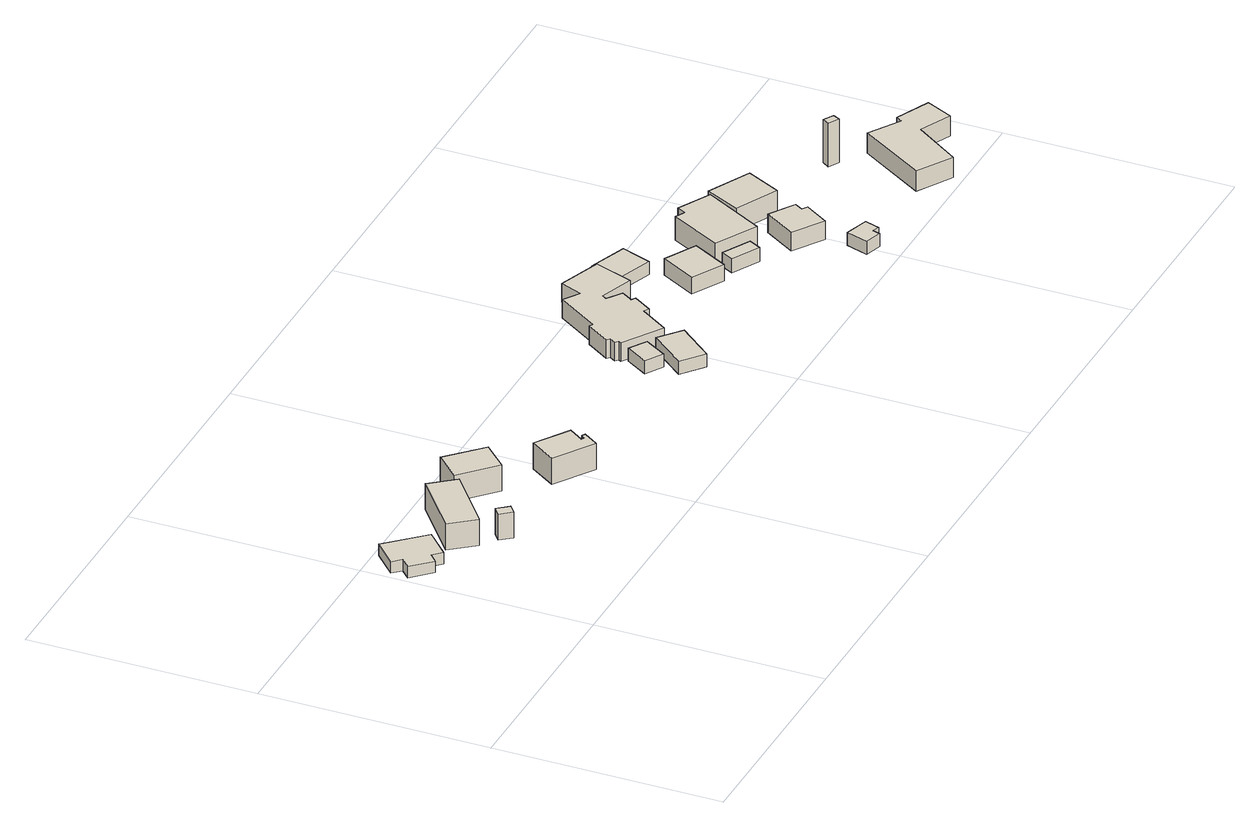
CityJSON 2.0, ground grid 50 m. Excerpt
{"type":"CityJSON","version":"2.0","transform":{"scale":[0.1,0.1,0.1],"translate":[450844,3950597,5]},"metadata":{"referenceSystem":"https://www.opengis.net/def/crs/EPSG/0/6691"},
"CityObjects":{
"building1":{"type":"Building","attributes":{"Height.highReference":"highestRoofEdge","Height.lowReference":"lowestGroundPoint","Height.status":"measured","measuredHeight":3.7,"class":"3001","usage":"461","storeysAboveGround":9999,"BuildingDetailAttribute.buildingRoofEdgeArea":93.1,"BuildingDetailAttribute.urbanPlanType":"21","BuildingDetailAttribute.districtsAndZonesType":"0","BuildingDetailAttribute.landUseType":"211","BuildingDetailAttribute.specifiedBuildingCoverageRate":-9999,"BuildingDetailAttribute.specifiedFloorAreaRate":-9999,"BuildingDetailAttribute.surveyYear":"0001-01-01","BuildingIDAttribute.prefecture":"12","BuildingIDAttribute.city":"12347"},"geometry":[{"type":"Solid","lod":"1","boundaries":[[[[0,1,2,3,4,5,6,7]],[[6,8,9,7]],[[5,10,8,6]],[[4,11,10,5]],[[3,12,11,4]],[[2,13,12,3]],[[1,14,13,2]],[[0,15,14,1]],[[7,9,15,0]],[[8,10,11,12,13,14,15,9]]]]}]},
"building2":{"type":"Building","attributes":{"Height.highReference":"highestRoofEdge","Height.lowReference":"lowestGroundPoint","Height.status":"measured","measuredHeight":-9999,"class":"3001","usage":"461","storeysAboveGround":9999,"BuildingDetailAttribute.buildingRoofEdgeArea":7.3,"BuildingDetailAttribute.urbanPlanType":"21","BuildingDetailAttribute.districtsAndZonesType":"0","BuildingDetailAttribute.landUseType":"211","BuildingDetailAttribute.specifiedBuildingCoverageRate":-9999,"BuildingDetailAttribute.specifiedFloorAreaRate":-9999,"BuildingDetailAttribute.surveyYear":"0001-01-01","BuildingIDAttribute.prefecture":"12","BuildingIDAttribute.city":"12347"},"geometry":[{"type":"Solid","lod":"1","boundaries":[[[[16,17,18,19]],[[18,20,21,19]],[[17,22,20,18]],[[16,23,22,17]],[[19,21,23,16]],[[20,22,23,21]]]]}]},
"building3":{"type":"Building","attributes":{"Height.highReference":"highestRoofEdge","Height.lowReference":"lowestGroundPoint","Height.status":"measured","measuredHeight":-9999,"class":"3001","usage":"461","storeysAboveGround":9999,"BuildingDetailAttribute.buildingRoofEdgeArea":107.1,"BuildingDetailAttribute.urbanPlanType":"21","BuildingDetailAttribute.districtsAndZonesType":"0","BuildingDetailAttribute.landUseType":"211","BuildingDetailAttribute.specifiedBuildingCoverageRate":-9999,"BuildingDetailAttribute.specifiedFloorAreaRate":-9999,"BuildingDetailAttribute.surveyYear":"0001-01-01","BuildingIDAttribute.prefecture":"12","BuildingIDAttribute.city":"12347"},"geometry":[{"type":"Solid","lod":"1","boundaries":[[[[24,25,26,27]],[[26,28,29,27]],[[25,30,28,26]],[[24,31,30,25]],[[27,29,31,24]],[[28,30,31,29]]]]}]},
"building4":{"type":"Building","attributes":{"Height.highReference":"highestRoofEdge","Height.lowReference":"lowestGroundPoint","Height.status":"measured","measuredHeight":-9999,"class":"3001","usage":"461","storeysAboveGround":9999,"BuildingDetailAttribute.buildingRoofEdgeArea":74.1,"BuildingDetailAttribute.urbanPlanType":"21","BuildingDetailAttribute.districtsAndZonesType":"0","BuildingDetailAttribute.landUseType":"211","BuildingDetailAttribute.specifiedBuildingCoverageRate":-9999,"BuildingDetailAttribute.specifiedFloorAreaRate":-9999,"BuildingDetailAttribute.surveyYear":"0001-01-01","BuildingIDAttribute.prefecture":"12","BuildingIDAttribute.city":"12347"},"geometry":[{"type":"Solid","lod":"1","boundaries":[[[[32,33,34,35]],[[34,36,37,35]],[[33,38,36,34]],[[32,39,38,33]],[[35,37,39,32]],[[36,38,39,37]]]]}]},
"building5":{"type":"Building","attributes":{"Height.highReference":"highestRoofEdge","Height.lowReference":"lowestGroundPoint","Height.status":"measured","measuredHeight":-9999,"class":"3001","usage":"461","storeysAboveGround":9999,"BuildingDetailAttribute.buildingRoofEdgeArea":66.2,"BuildingDetailAttribute.urbanPlanType":"21","BuildingDetailAttribute.districtsAndZonesType":"0","BuildingDetailAttribute.landUseType":"211","BuildingDetailAttribute.specifiedBuildingCoverageRate":-9999,"BuildingDetailAttribute.specifiedFloorAreaRate":-9999,"BuildingDetailAttribute.surveyYear":"0001-01-01","BuildingIDAttribute.prefecture":"12","BuildingIDAttribute.city":"12347"},"geometry":[{"type":"Solid","lod":"1","boundaries":[[[[40,41,42,43,44,45,46,47]],[[46,48,49,47]],[[45,50,48,46]],[[44,51,50,45]],[[43,52,51,44]],[[42,53,52,43]],[[41,54,53,42]],[[40,55,54,41]],[[47,49,55,40]],[[48,50,51,52,53,54,55,49]]]]}]},
"building6":{"type":"Building","attributes":{"Height.highReference":"highestRoofEdge","Height.lowReference":"lowestGroundPoint","Height.status":"measured","measuredHeight":-9999,"class":"3003","usage":"461","storeysAboveGround":9999,"BuildingDetailAttribute.buildingRoofEdgeArea":26,"BuildingDetailAttribute.urbanPlanType":"21","BuildingDetailAttribute.districtsAndZonesType":"0","BuildingDetailAttribute.landUseType":"211","BuildingDetailAttribute.specifiedBuildingCoverageRate":-9999,"BuildingDetailAttribute.specifiedFloorAreaRate":-9999,"BuildingDetailAttribute.surveyYear":"0001-01-01","BuildingIDAttribute.prefecture":"12","BuildingIDAttribute.city":"12347"},"geometry":[{"type":"Solid","lod":"1","boundaries":[[[[56,57,58,59]],[[58,60,61,59]],[[57,62,60,58]],[[56,63,62,57]],[[59,61,63,56]],[[60,62,63,61]]]]}]},
"building7":{"type":"Building","attributes":{"Height.highReference":"highestRoofEdge","Height.lowReference":"lowestGroundPoint","Height.status":"measured","measuredHeight":-9999,"class":"3003","usage":"461","storeysAboveGround":9999,"BuildingDetailAttribute.buildingRoofEdgeArea":62,"BuildingDetailAttribute.urbanPlanType":"21","BuildingDetailAttribute.districtsAndZonesType":"0","BuildingDetailAttribute.landUseType":"203","BuildingDetailAttribute.specifiedBuildingCoverageRate":-9999,"BuildingDetailAttribute.specifiedFloorAreaRate":-9999,"BuildingDetailAttribute.surveyYear":"0001-01-01","BuildingIDAttribute.prefecture":"12","BuildingIDAttribute.city":"12347"},"geometry":[{"type":"Solid","lod":"1","boundaries":[[[[64,65,66,67]],[[66,68,69,67]],[[65,70,68,66]],[[64,71,70,65]],[[67,69,71,64]],[[68,70,71,69]]]]}]},
"building8":{"type":"Building","attributes":{"Height.highReference":"highestRoofEdge","Height.lowReference":"lowestGroundPoint","Height.status":"measured","measuredHeight":6.4,"class":"3001","usage":"461","storeysAboveGround":9999,"BuildingDetailAttribute.buildingRoofEdgeArea":299.7,"BuildingDetailAttribute.urbanPlanType":"21","BuildingDetailAttribute.districtsAndZonesType":"0","BuildingDetailAttribute.landUseType":"211","BuildingDetailAttribute.specifiedBuildingCoverageRate":-9999,"BuildingDetailAttribute.specifiedFloorAreaRate":-9999,"BuildingDetailAttribute.surveyYear":"0001-01-01","BuildingIDAttribute.prefecture":"12","BuildingIDAttribute.city":"12347"},"geometry":[{"type":"Solid","lod":"1","boundaries":[[[[72,73,74,75,76,77,78,79,80,81,82,83,84,85,86,87,88,89,90,91]],[[90,92,93,91]],[[89,94,92,90]],[[88,95,94,89]],[[87,96,95,88]],[[86,97,96,87]],[[85,98,97,86]],[[84,99,98,85]],[[83,100,99,84]],[[82,101,100,83]],[[81,102,101,82]],[[80,103,102,81]],[[79,104,103,80]],[[78,105,104,79]],[[77,106,105,78]],[[76,107,106,77]],[[75,108,107,76]],[[74,109,108,75]],[[73,110,109,74]],[[72,111,110,73]],[[91,93,111,72]],[[92,94,95,96,97,98,99,100,101,102,103,104,105,106,107,108,109,110,111,93]]]]}]},
"building9":{"type":"Building","attributes":{"Height.highReference":"highestRoofEdge","Height.lowReference":"lowestGroundPoint","Height.status":"measured","measuredHeight":4.7,"class":"3001","usage":"461","storeysAboveGround":9999,"BuildingDetailAttribute.buildingRoofEdgeArea":63.4,"BuildingDetailAttribute.urbanPlanType":"21","BuildingDetailAttribute.districtsAndZonesType":"0","BuildingDetailAttribute.landUseType":"211","BuildingDetailAttribute.specifiedBuildingCoverageRate":-9999,"BuildingDetailAttribute.specifiedFloorAreaRate":-9999,"BuildingDetailAttribute.surveyYear":"0001-01-01","BuildingIDAttribute.prefecture":"12","BuildingIDAttribute.city":"12347"},"geometry":[{"type":"Solid","lod":"1","boundaries":[[[[112,113,114,115]],[[114,116,117,115]],[[113,118,116,114]],[[112,119,118,113]],[[115,117,119,112]],[[116,118,119,117]]]]}]},
"building10":{"type":"Building","attributes":{"Height.highReference":"highestRoofEdge","Height.lowReference":"lowestGroundPoint","Height.status":"measured","measuredHeight":5.6,"class":"3001","usage":"461","storeysAboveGround":9999,"BuildingDetailAttribute.buildingRoofEdgeArea":71.5,"BuildingDetailAttribute.urbanPlanType":"21","BuildingDetailAttribute.districtsAndZonesType":"0","BuildingDetailAttribute.landUseType":"211","BuildingDetailAttribute.specifiedBuildingCoverageRate":-9999,"BuildingDetailAttribute.specifiedFloorAreaRate":-9999,"BuildingDetailAttribute.surveyYear":"0001-01-01","BuildingIDAttribute.prefecture":"12","BuildingIDAttribute.city":"12347"},"geometry":[{"type":"Solid","lod":"1","boundaries":[[[[120,121,122,123]],[[122,124,125,123]],[[121,126,124,122]],[[120,127,126,121]],[[123,125,127,120]],[[124,126,127,125]]]]}]},
"building11":{"type":"Building","attributes":{"Height.highReference":"highestRoofEdge","Height.lowReference":"lowestGroundPoint","Height.status":"measured","measuredHeight":5.2,"class":"3001","usage":"461","storeysAboveGround":9999,"BuildingDetailAttribute.buildingRoofEdgeArea":21.7,"BuildingDetailAttribute.urbanPlanType":"21","BuildingDetailAttribute.districtsAndZonesType":"0","BuildingDetailAttribute.landUseType":"211","BuildingDetailAttribute.specifiedBuildingCoverageRate":-9999,"BuildingDetailAttribute.specifiedFloorAreaRate":-9999,"BuildingDetailAttribute.surveyYear":"0001-01-01","BuildingIDAttribute.prefecture":"12","BuildingIDAttribute.city":"12347"},"geometry":[{"type":"Solid","lod":"1","boundaries":[[[[128,129,130,131]],[[130,132,133,131]],[[129,134,132,130]],[[128,135,134,129]],[[131,133,135,128]],[[132,134,135,133]]]]}]},
"building12":{"type":"Building","attributes":{"Height.highReference":"highestRoofEdge","Height.lowReference":"lowestGroundPoint","Height.status":"measured","measuredHeight":9.3,"class":"3001","usage":"461","storeysAboveGround":9999,"BuildingDetailAttribute.buildingRoofEdgeArea":25.1,"BuildingDetailAttribute.urbanPlanType":"21","BuildingDetailAttribute.districtsAndZonesType":"0","BuildingDetailAttribute.landUseType":"214","BuildingDetailAttribute.specifiedBuildingCoverageRate":-9999,"BuildingDetailAttribute.specifiedFloorAreaRate":-9999,"BuildingDetailAttribute.surveyYear":"0001-01-01","BuildingIDAttribute.prefecture":"12","BuildingIDAttribute.city":"12347"},"geometry":[{"type":"Solid","lod":"1","boundaries":[[[[136,137,138,139,140,141]],[[140,142,143,141]],[[139,144,142,140]],[[138,145,144,139]],[[137,146,145,138]],[[136,147,146,137]],[[141,143,147,136]],[[142,144,145,146,147,143]]]]}]},
"building13":{"type":"Building","attributes":{"Height.highReference":"highestRoofEdge","Height.lowReference":"lowestGroundPoint","Height.status":"measured","measuredHeight":9,"class":"3001","usage":"461","storeysAboveGround":9999,"BuildingDetailAttribute.buildingRoofEdgeArea":151.2,"BuildingDetailAttribute.urbanPlanType":"21","BuildingDetailAttribute.districtsAndZonesType":"0","BuildingDetailAttribute.landUseType":"211","BuildingDetailAttribute.specifiedBuildingCoverageRate":-9999,"BuildingDetailAttribute.specifiedFloorAreaRate":-9999,"BuildingDetailAttribute.surveyYear":"0001-01-01","BuildingIDAttribute.prefecture":"12","BuildingIDAttribute.city":"12347"},"geometry":[{"type":"Solid","lod":"1","boundaries":[[[[148,149,150,151,152,153]],[[152,154,155,153]],[[151,156,154,152]],[[150,157,156,151]],[[149,158,157,150]],[[148,159,158,149]],[[153,155,159,148]],[[154,156,157,158,159,155]]]]}]},
"building14":{"type":"Building","attributes":{"Height.highReference":"highestRoofEdge","Height.lowReference":"lowestGroundPoint","Height.status":"measured","measuredHeight":5.5,"class":"3001","usage":"461","storeysAboveGround":9999,"BuildingDetailAttribute.buildingRoofEdgeArea":63.6,"BuildingDetailAttribute.urbanPlanType":"21","BuildingDetailAttribute.districtsAndZonesType":"0","BuildingDetailAttribute.landUseType":"211","BuildingDetailAttribute.specifiedBuildingCoverageRate":-9999,"BuildingDetailAttribute.specifiedFloorAreaRate":-9999,"BuildingDetailAttribute.surveyYear":"0001-01-01","BuildingIDAttribute.prefecture":"12","BuildingIDAttribute.city":"12347"},"geometry":[{"type":"Solid","lod":"1","boundaries":[[[[160,161,162,163,164,165]],[[164,166,167,165]],[[163,168,166,164]],[[162,169,168,163]],[[161,170,169,162]],[[160,171,170,161]],[[165,167,171,160]],[[166,168,169,170,171,167]]]]}]},
"building15":{"type":"Building","attributes":{"Height.highReference":"highestRoofEdge","Height.lowReference":"lowestGroundPoint","Height.status":"measured","measuredHeight":9.1,"class":"3001","usage":"461","storeysAboveGround":9999,"BuildingDetailAttribute.buildingRoofEdgeArea":89.6,"BuildingDetailAttribute.urbanPlanType":"21","BuildingDetailAttribute.districtsAndZonesType":"0","BuildingDetailAttribute.landUseType":"211","BuildingDetailAttribute.specifiedBuildingCoverageRate":-9999,"BuildingDetailAttribute.specifiedFloorAreaRate":-9999,"BuildingDetailAttribute.surveyYear":"0001-01-01","BuildingIDAttribute.prefecture":"12","BuildingIDAttribute.city":"12347"},"geometry":[{"type":"Solid","lod":"1","boundaries":[[[[172,173,174,175]],[[174,176,177,175]],[[173,178,176,174]],[[172,179,178,173]],[[175,177,179,172]],[[176,178,179,177]]]]}]},
"building16":{"type":"Building","attributes":{"Height.highReference":"highestRoofEdge","Height.lowReference":"lowestGroundPoint","Height.status":"measured","measuredHeight":11.6,"class":"3001","usage":"461","storeysAboveGround":9999,"BuildingDetailAttribute.buildingRoofEdgeArea":5,"BuildingDetailAttribute.urbanPlanType":"21","BuildingDetailAttribute.districtsAndZonesType":"0","BuildingDetailAttribute.landUseType":"211","BuildingDetailAttribute.specifiedBuildingCoverageRate":-9999,"BuildingDetailAttribute.specifiedFloorAreaRate":-9999,"BuildingDetailAttribute.surveyYear":"0001-01-01","BuildingIDAttribute.prefecture":"12","BuildingIDAttribute.city":"12347"},"geometry":[{"type":"Solid","lod":"1","boundaries":[[[[180,181,182,183]],[[182,184,185,183]],[[181,186,184,182]],[[180,187,186,181]],[[183,185,187,180]],[[184,186,187,185]]]]}]},
"building17":{"type":"Building","attributes":{"Height.highReference":"highestRoofEdge","Height.lowReference":"lowestGroundPoint","Height.status":"measured","measuredHeight":8.1,"class":"3001","usage":"461","storeysAboveGround":9999,"BuildingDetailAttribute.buildingRoofEdgeArea":207.4,"BuildingDetailAttribute.urbanPlanType":"21","BuildingDetailAttribute.districtsAndZonesType":"0","BuildingDetailAttribute.landUseType":"211","BuildingDetailAttribute.specifiedBuildingCoverageRate":-9999,"BuildingDetailAttribute.specifiedFloorAreaRate":-9999,"BuildingDetailAttribute.surveyYear":"0001-01-01","BuildingIDAttribute.prefecture":"12","BuildingIDAttribute.city":"12347"},"geometry":[{"type":"Solid","lod":"1","boundaries":[[[[188,189,190,191,192,193,194,195]],[[194,196,197,195]],[[193,198,196,194]],[[192,199,198,193]],[[191,200,199,192]],[[190,201,200,191]],[[189,202,201,190]],[[188,203,202,189]],[[195,197,203,188]],[[196,198,199,200,201,202,203,197]]]]}]}
},
"vertices":[
[138,408,10],[85,358,10],[67,377,10],[49,360,10],[9,402,10],[29,421,10],[12,440,10],[63,488,10],[12,440,36],[63,488,36],[29,421,36],[9,402,36],[49,360,36],[67,377,36],[85,358,36],[138,408,36],
[241,282,14],[223,268,14],[203,293,14],[221,307,14],[203,293,74],[221,307,74],[223,268,74],[241,282,74],
[257,473,9],[300,419,9],[178,322,9],[135,376,9],[178,322,69],[135,376,69],[300,419,69],[257,473,69],
[432,415,9],[381,363,9],[308,433,9],[359,486,9],[308,433,69],[359,486,69],[381,363,69],[432,415,69],
[436,280,14],[474,337,14],[547,288,14],[525,256,14],[532,252,14],[538,260,14],[545,256,14],[522,222,14],[545,256,74],[522,222,74],[538,260,74],[532,252,74],[525,256,74],[547,288,74],[474,337,74],[436,280,74],
[954,303,14],[924,254,14],[886,278,14],[916,327,14],[886,278,44],[916,327,44],[924,254,44],[954,303,44],
[1019,252,16],[956,176,16],[908,215,16],[971,292,16],[908,215,46],[971,292,46],[956,176,46],[1019,252,46],
[1134,418,11],[1059,444,11],[1053,435,11],[1085,413,11],[1069,388,11],[1078,382,11],[1051,341,11],[1040,348,11],[998,285,11],[913,342,11],[917,348,11],[910,353,11],[919,367,11],[912,372,11],[947,424,11],[954,420,11],[1015,512,11],[1050,489,11],[1069,537,11],[1164,503,11],[1069,537,54],[1164,503,54],[1050,489,54],[1015,512,54],[954,420,54],[947,424,54],[912,372,54],[919,367,54],[910,353,54],[917,348,54],[913,342,54],[998,285,54],[1040,348,54],[1051,341,54],[1078,382,54],[1069,388,54],[1085,413,54],[1053,435,54],[1059,444,54],[1134,418,54],
[1259,488,9],[1235,422,9],[1151,453,9],[1175,519,9],[1151,453,39],[1175,519,39],[1235,422,39],[1259,488,39],
[1269,276,11],[1199,315,11],[1242,393,11],[1312,355,11],[1242,393,49],[1312,355,49],[1199,315,49],[1269,276,49],
[1376,267,13],[1361,240,13],[1300,273,13],[1315,300,13],[1300,273,45],[1315,300,45],[1361,240,45],[1376,267,45],
[1451,52,72],[1440,19,72],[1425,24,72],[1420,8,72],[1383,20,72],[1399,68,72],[1383,20,102],[1399,68,102],[1420,8,102],[1425,24,102],[1440,19,102],[1451,52,102],
[1374,427,8],[1395,416,8],[1405,435,8],[1477,397,8],[1405,265,8],[1314,315,8],[1405,265,63],[1314,315,63],[1477,397,63],[1405,435,63],[1395,416,63],[1374,427,63],
[1472,271,9],[1527,236,9],[1516,218,9],[1528,210,9],[1494,158,9],[1427,201,9],[1494,158,52],[1427,201,52],[1528,210,52],[1516,218,52],[1527,236,52],[1472,271,52],
[1587,361,6],[1549,285,6],[1455,332,6],[1493,408,6],[1455,332,59],[1493,408,59],[1549,285,59],[1587,361,59],
[1770,261,13],[1762,245,13],[1738,258,13],[1748,274,13],[1738,258,113],[1748,274,113],[1762,245,113],[1770,261,113],
[1818,210,11],[1886,167,11],[1894,180,11],[1970,145,11],[1942,86,11],[1872,119,11],[1803,18,11],[1727,65,11],[1803,18,58],[1727,65,58],[1872,119,58],[1942,86,58],[1970,145,58],[1894,180,58],[1886,167,58],[1818,210,58]
]}
